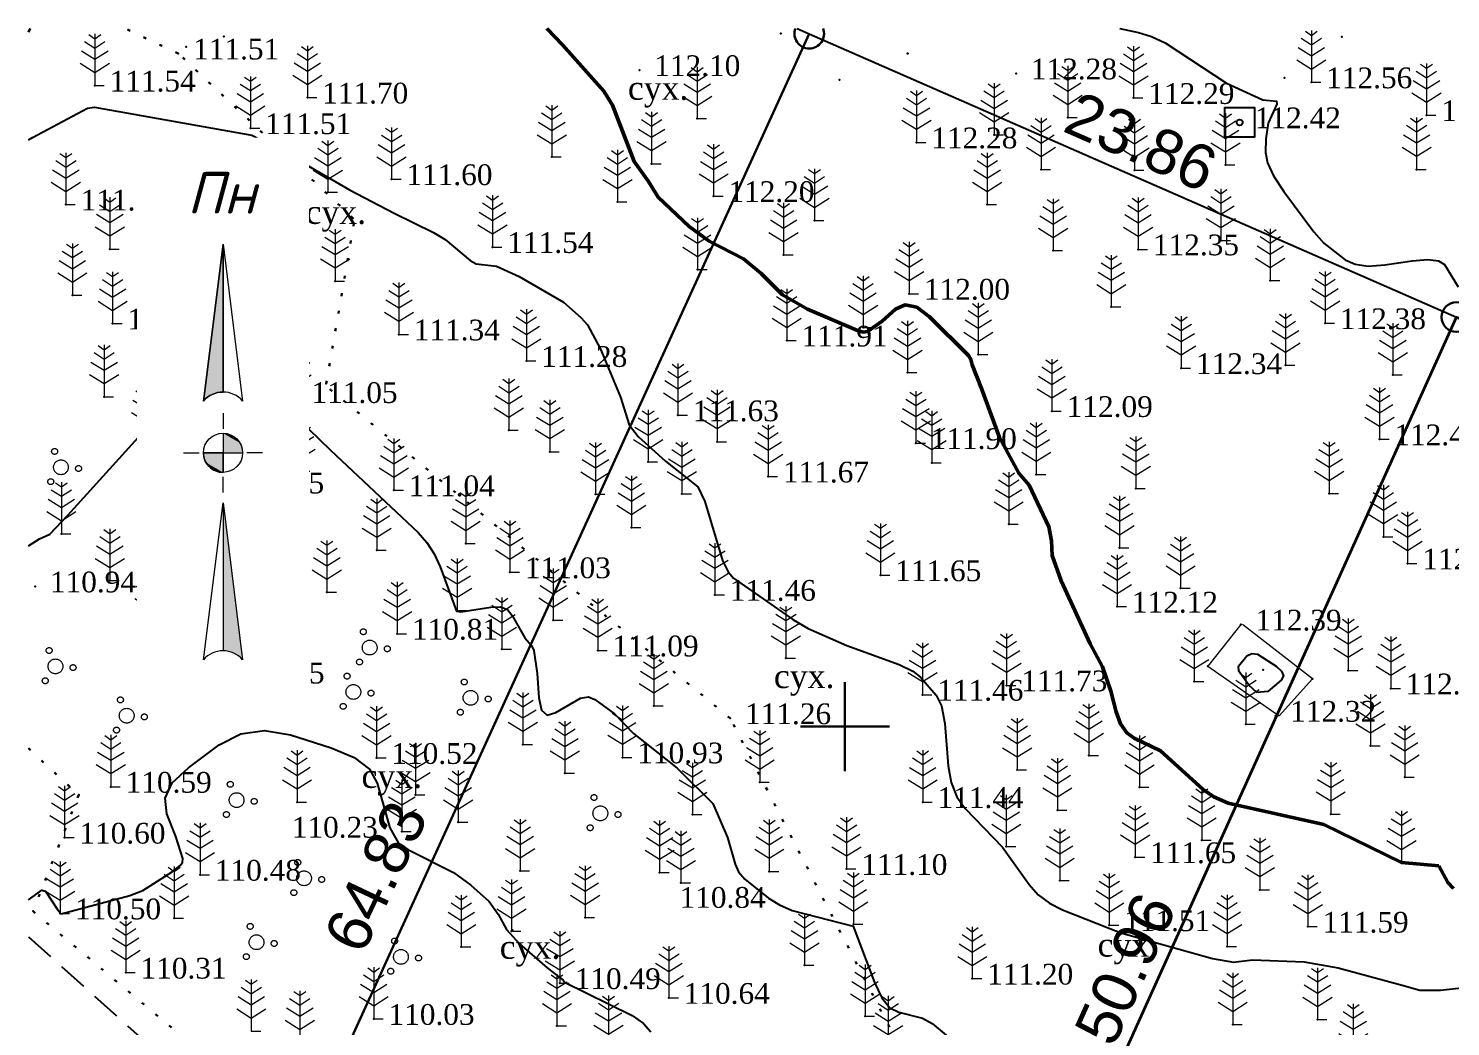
# Model space of a CAD drawing. Header units: millimetres. Extents: x 5405422.4 to 5405510.3, y 5524808.5 to 5524873.6.
# Drawn here: x 5405422.43 to 5405470.45, y 5524839.87 to 5524873.57 of the extents above; entities that cross this region are included whole.
import ezdxf
from ezdxf.enums import TextEntityAlignment as Align

# ---------------------------------------------------------------- set-up
doc = ezdxf.new("R2010")
doc.units = ezdxf.units.MM
doc.set_wipeout_variables(frame=1)
for name, pattern in [('DASHEDX2', [1.5, 1, -0.5]), ('HIDDEN', [0.5, 0, -0.5]), ('суцільна', [50, 50, 0])]:
    doc.linetypes.add(name, pattern=pattern)
for name, color, linetype, lineweight in [('#Лист (текст_ПН)', 250, 'Continuous', 0), ('#Штамп', 250, 'Continuous', 0), ('11900000', 1, 'Continuous', 30), ('Контур', 7, 'HIDDEN', 30), ('рельеф', 7, 'Continuous', 0), ('ТОЧКИ', 7, 'Continuous', 30), ('усл. знак', 7, 'суцільна', 20)]:
    doc.layers.add(name, color=color, linetype=linetype, lineweight=lineweight)
for name, color, linetype in [('SC007', 7, 'Continuous'), ('горизонтали', 42, 'Continuous'), ('дороги', 7, 'Continuous'), ('Ділянки_Межі', 10, 'Continuous'), ('надписи', 7, 'Continuous'), ('отметки', 7, 'Continuous'), ('промеры', 185, 'Continuous'), ('Растительность', 7, 'Continuous')]:
    doc.layers.add(name, color=color, linetype=linetype)
doc.styles.get("Standard").update_dxf_attribs({"font": 'arial.ttf'})
doc.styles.add('times', font='times.ttf')
doc.styles.add('Мой_Топо', font='isocpeui.ttf')
doc.linetypes.add('канава 0', pattern='A,0.9,0,["|",Standard,S=0.25,R=0,X=0,Y=0],0.1', length=1)

# ---------------------------------------------------------------- blocks, each defined once
blk = doc.blocks.new('SYMBOL902')
at = {"layer": 'SC007'}
blk.add_lwpolyline([(-1.25, -1.25), (-1.25, 1.25), (1.25, 1.25), (1.25, -1.25)], close=True, dxfattribs=at)
blk.add_circle((0, 0), 0.25, dxfattribs=at)
blk = doc.blocks.new('A$C51FE15A3')
at = {"layer": 'Растительность', "color": 94, "lineweight": 0}
for points in [[(-0.343, 1.489), (0, 1.267), (0.343, 1.489)], [(-0.201, 1.726), (0, 1.584), (0.201, 1.726)], [(0, 1.75), (0, 0), (0.319, 0)], [(-0.447, 1.172), (0, 0.895), (0.447, 1.172)], [(-0.493, 0.753), (0, 0.444), (0.493, 0.753)]]:
    blk.add_lwpolyline(points, dxfattribs=at)
blk = doc.blocks.new('A$C72385B22')
at = {"layer": 'усл. знак'}
for centre, radius in [((-0.02, 1.49), 0.25), ((0, 0), 0.625), ((-1.29, -0.64), 0.25), ((1.28, -0.76), 0.25)]:
    blk.add_circle(centre, radius, dxfattribs=at)
blk = doc.blocks.new('*U31')
at = {"color": 0}
for points in [[(-0.1125, 0), (-0.1087, -0.0291), (-0.0974, -0.0563)], [(-0.1125, 0), (-0.0974, -0.0563), (0, 0)], [(-0.0974, -0.0563), (0, -0.1125), (0, 0)], [(-0.0974, -0.0563), (-0.0795, -0.0795), (-0.0563, -0.0974)], [(-0.0974, -0.0563), (-0.0563, -0.0974), (0, -0.1125)], [(-0.0563, -0.0974), (-0.0291, -0.1087), (0, -0.1125)]]:
    blk.add_solid(points, dxfattribs=at)
blk = doc.blocks.new('*U32')
at = {"color": 0}
for points in [[(0, 0), (0.0974, 0.0563), (0, 0.1125)], [(0.0974, 0.0563), (0.0291, 0.1087), (0, 0.1125)], [(0.0974, 0.0563), (0.0563, 0.0974), (0.0291, 0.1087)], [(0.0974, 0.0563), (0.0795, 0.0795), (0.0563, 0.0974)], [(0, 0), (0.1125, 0), (0.0974, 0.0563)], [(0.1125, 0), (0.1087, 0.0291), (0.0974, 0.0563)]]:
    blk.add_solid(points, dxfattribs=at)
blk = doc.blocks.new('*U33')
at = {"color": 0}
for points in [[(0, -1.1363), (0.0212, -1.1378), (0, -0.288)], [(0.0212, -1.1378), (0.042, -1.1424), (0, -0.288)], [(0.042, -1.1424), (0.062, -1.1498), (0, -0.288)], [(0.062, -1.1498), (0.0806, -1.1601), (0, -0.288)], [(0.0806, -1.1601), (0.0976, -1.1729), (0, -0.288)], [(0.0976, -1.1729), (0.1126, -1.188), (0, -0.288)]]:
    blk.add_solid(points, dxfattribs=at)
blk = doc.blocks.new('*U34')
at = {"color": 0}
for points in [[(-0.1126, 0.297), (-0.0976, 0.3121), (0, 1.197)], [(-0.0976, 0.3121), (-0.0806, 0.3249), (0, 1.197)], [(-0.0806, 0.3249), (-0.062, 0.3352), (0, 1.197)], [(-0.062, 0.3352), (-0.042, 0.3426), (0, 1.197)], [(-0.042, 0.3426), (-0.0212, 0.3472), (0, 1.197)], [(-0.0212, 0.3472), (0, 0.3487), (0, 1.197)]]:
    blk.add_solid(points, dxfattribs=at)
blk = doc.blocks.new('#Північ')
at = {"color": 7}
blk.add_wipeout([(-2.901, 10.635), (2.901, 10.635), (2.901, -7.981), (-2.901, -7.981)], dxfattribs=at).dxf.layer = '#Лист (текст_ПН)'
at = {"layer": '#Лист (текст_ПН)'}
for p, q in [((-0.663, 1.748), (0, 7.043)), ((0, 7.043), (0, 2.052)), ((0, 7.043), (0.663, 1.748)), ((0, 1.337), (0, 0.807)), ((0, 0.662), (0, -0.662)), ((-1.337, 0), (-0.807, 0)), ((-0.662, 0), (0.662, 0)), ((1.337, 0), (0.807, 0)), ((0, -1.337), (0, -0.807)), ((-0.663, -6.99), (0, -1.695)), ((0, -1.695), (0.663, -6.99)), ((0, -1.695), (0, -6.686))]:
    blk.add_line(p, q, dxfattribs=at)
at = {"layer": '#Лист (текст_ПН)', "flags": 128}
for points in [[(0, 7.043), (-0.663, 1.748, -0.218585), (0, 2.052)], [(0, 0), (-0.662, 0, 0.414214), (0, -0.662)]]:
    blk.add_lwpolyline(points, format="xyb", close=True, dxfattribs=at)
at = {"layer": '#Лист (текст_ПН)'}
blk.add_circle((0, 0), 0.662, dxfattribs=at)
for centre in [(0, 1.178), (0, -7.56)]:
    blk.add_arc(centre, 0.874, 40.6798, 139.3202, dxfattribs=at)
at = {"layer": '#Лист (текст_ПН)', "xscale": 5.883850111352785, "yscale": 5.883850111352785, "zscale": 5.883850111352785}
for name in ['*U34', '*U32', '*U31', '*U33']:
    blk.add_blockref(name, (0, 0), dxfattribs=at)
at = {"layer": '#Лист (текст_ПН)', "style": 'Мой_Топо'}
blk.add_text('Пн', height=1.4, dxfattribs=at).set_placement((-1.217, 8.077))

msp = doc.modelspace()

# ---------------------------------------------------------------- linework, layer by layer
at = {"layer": '11900000', "color": 7}
for points in [[(5405450, 5524848.5, 0), (5405450, 5524851.5, 0)], [(5405450, 5524848.5, 0), (5405450, 5524851.5, 0)], [(5405448.5, 5524850, 0), (5405451.5, 5524850, 0)], [(5405448.5, 5524850, 0), (5405451.5, 5524850, 0)]]:
    msp.add_polyline3d(points, dxfattribs=at)
at = {"layer": 'горизонтали', "color": 32, "lineweight": 50}
for points in [[(5405439.936, 5524873.574, 112), (5405440.467, 5524873.022, 112), (5405441.857, 5524871.452, 112), (5405442.147, 5524870.982, 112), (5405442.887, 5524869.082, 112), (5405443.367, 5524868.402, 112), (5405443.697, 5524867.882, 112), (5405444.737, 5524866.892, 112), (5405445.417, 5524866.392, 112), (5405446.577, 5524865.792, 112), (5405447.167, 5524865.302, 112), (5405447.887, 5524864.582, 112), (5405448.737, 5524864.092, 112), (5405450.427, 5524863.372, 112), (5405450.617, 5524863.322, 112), (5405450.767, 5524863.342, 112), (5405451.257, 5524863.692, 112), (5405451.707, 5524864.092, 112), (5405452.037, 5524864.242, 112), (5405452.427, 5524864.162, 112), (5405452.857, 5524863.832, 112), (5405454.177, 5524862.532, 112), (5405454.257, 5524862.402, 112), (5405454.297, 5524862.222, 112), (5405454.617, 5524861.412, 112), (5405455.217, 5524859.762, 112), (5405455.877, 5524858.562, 112), (5405456.217, 5524858.152, 112), (5405456.887, 5524856.742, 112), (5405456.977, 5524856.272, 112), (5405456.997, 5524855.782, 112), (5405457.307, 5524854.922, 112), (5405458.287, 5524852.792, 112), (5405458.697, 5524852.022, 112), (5405458.977, 5524851.202, 112), (5405459.157, 5524850.502, 112), (5405459.307, 5524850.092, 112), (5405459.517, 5524849.792, 112), (5405459.767, 5524849.612, 112), (5405460.657, 5524849.182, 112), (5405462.097, 5524847.882, 112), (5405462.457, 5524847.632, 112), (5405462.937, 5524847.422, 112), (5405466.167, 5524846.692, 112), (5405468.797, 5524845.412, 112), (5405470.058, 5524845.296, 112)], [(5405470.058, 5524845.296, 112), (5405470.36, 5524844.74, 112), (5405470.55, 5524844.53, 112)]]:
    msp.add_polyline3d(points, dxfattribs=at)
at = {"layer": 'горизонтали', "color": 32}
for points in [[(5405459.28, 5524873.574, 112.5), (5405459.287, 5524873.572, 112.5), (5405459.917, 5524873.442, 112.5), (5405460.357, 5524873.302, 112.5), (5405460.817, 5524873.092, 112.5), (5405462.887, 5524871.732, 112.5), (5405464.117, 5524871.162, 112.5), (5405464.577, 5524871.122, 112.5), (5405464.587, 5524871.022, 112.5), (5405464.297, 5524870.372, 112.5), (5405464.217, 5524869.842, 112.5), (5405464.207, 5524869.382, 112.5), (5405464.267, 5524869.042, 112.5), (5405464.477, 5524868.602, 112.5), (5405464.817, 5524868.072, 112.5), (5405465.837, 5524866.712, 112.5), (5405466.177, 5524866.322, 112.5), (5405466.897, 5524865.762, 112.5), (5405467.227, 5524865.612, 112.5), (5405467.667, 5524865.552, 112.5), (5405468.227, 5524865.592, 112.5), (5405469.157, 5524865.732, 112.5), (5405469.687, 5524865.772, 112.5), (5405470.047, 5524865.732, 112.5), (5405470.247, 5524865.602, 112.5), (5405470.707, 5524864.852, 112.5)], [(5405422.429, 5524869.808, 111.5), (5405422.567, 5524869.892, 111.5), (5405424.427, 5524870.882, 111.5), (5405424.657, 5524870.922, 111.5), (5405429.977, 5524869.972, 111.5), (5405431.117, 5524869.372, 111.5), (5405433.267, 5524868.122, 111.5), (5405434.777, 5524867.342, 111.5), (5405436.107, 5524866.682, 111.5), (5405436.497, 5524866.452, 111.5), (5405437.347, 5524865.742, 111.5), (5405437.547, 5524865.632, 111.5), (5405438.237, 5524865.552, 111.5), (5405438.997, 5524865.202, 111.5), (5405440.497, 5524864.332, 111.5), (5405441.087, 5524863.812, 111.5), (5405441.307, 5524863.562, 111.5), (5405441.747, 5524862.742, 111.5), (5405442.427, 5524861.122, 111.5), (5405442.717, 5524860.192, 111.5), (5405443.017, 5524859.792, 111.5), (5405443.937, 5524858.962, 111.5), (5405445.037, 5524858.102, 111.5), (5405445.267, 5524857.602, 111.5), (5405445.867, 5524855.612, 111.5), (5405446.057, 5524855.232, 111.5), (5405446.237, 5524855.012, 111.5), (5405448.237, 5524853.622, 111.5), (5405448.757, 5524853.312, 111.5), (5405450.067, 5524852.742, 111.5), (5405451.837, 5524852.102, 111.5), (5405452.297, 5524851.872, 111.5), (5405452.557, 5524851.672, 111.5), (5405453.077, 5524851.062, 111.5), (5405453.257, 5524850.702, 111.5), (5405453.377, 5524850.112, 111.5), (5405453.487, 5524848.682, 111.5), (5405453.587, 5524848.112, 111.5), (5405453.777, 5524847.632, 111.5), (5405454.057, 5524847.232, 111.5), (5405455.317, 5524845.932, 111.5), (5405456.227, 5524844.672, 111.5), (5405456.527, 5524844.322, 111.5), (5405456.907, 5524844.042, 111.5), (5405457.347, 5524843.812, 111.5), (5405459.317, 5524843.042, 111.5), (5405462.417, 5524842.172, 111.5), (5405463.117, 5524842.052, 111.5), (5405463.767, 5524842.122, 111.5), (5405465.507, 5524842.062, 111.5), (5405466.657, 5524841.852, 111.5), (5405468.817, 5524841.272, 111.5), (5405469.417, 5524841.102, 111.5), (5405470.107, 5524841.102, 111.5), (5405471.427, 5524841.252, 111.5)], [(5405422.429, 5524856.1, 111), (5405422.807, 5524856.342, 111), (5405423.147, 5524856.502, 111), (5405423.757, 5524857.142, 111), (5405426.357, 5524860.012, 111), (5405427.267, 5524861.212, 111), (5405427.657, 5524861.542, 111), (5405427.937, 5524861.622, 111), (5405428.677, 5524861.702, 111), (5405428.917, 5524861.762, 111), (5405429.127, 5524861.762, 111), (5405429.757, 5524861.542, 111), (5405430.707, 5524861.092, 111), (5405431.137, 5524860.792, 111), (5405432.627, 5524859.332, 111), (5405435.587, 5524856.552, 111), (5405435.877, 5524856.222, 111), (5405436.127, 5524855.832, 111), (5405436.327, 5524855.392, 111), (5405436.887, 5524853.902, 111), (5405437.027, 5524853.872, 111), (5405438.047, 5524854.032, 111), (5405438.367, 5524854.042, 111), (5405438.607, 5524853.952, 111), (5405438.767, 5524853.752, 111), (5405439.187, 5524853.002, 111), (5405439.417, 5524852.742, 111), (5405439.497, 5524852.572, 111), (5405439.607, 5524851.792, 111), (5405439.667, 5524850.972, 111), (5405439.757, 5524850.562, 111), (5405439.947, 5524850.392, 111), (5405440.237, 5524850.482, 111), (5405441.067, 5524850.962, 111), (5405441.337, 5524851.002, 111), (5405441.557, 5524850.922, 111), (5405442.217, 5524850.432, 111), (5405442.857, 5524849.772, 111), (5405444.337, 5524848.602, 111), (5405445.537, 5524847.402, 111), (5405446.037, 5524846.262, 111), (5405446.297, 5524845.362, 111), (5405446.407, 5524845.102, 111), (5405446.617, 5524844.852, 111), (5405447.417, 5524844.212, 111), (5405447.787, 5524843.982, 111), (5405448.217, 5524843.792, 111), (5405450.277, 5524843.262, 111), (5405450.997, 5524841.362, 111), (5405451.247, 5524840.842, 111), (5405451.517, 5524840.512, 111), (5405451.817, 5524840.362, 111), (5405452.617, 5524840.162, 111), (5405452.947, 5524839.972, 111), (5405454.227, 5524838.912, 111)], [(5405422.429, 5524844.15, 110.5), (5405422.877, 5524844.482, 110.5), (5405423.007, 5524844.442, 110.5), (5405423.407, 5524843.822, 110.5), (5405423.537, 5524843.682, 110.5), (5405425.857, 5524844.302, 110.5), (5405426.287, 5524844.472, 110.5), (5405427.287, 5524845.102, 110.5), (5405427.547, 5524845.312, 110.5), (5405427.627, 5524845.412, 110.5), (5405427.637, 5524845.552, 110.5), (5405427.407, 5524846.292, 110.5), (5405427.097, 5524847.062, 110.5), (5405427.047, 5524847.582, 110.5), (5405427.287, 5524848.102, 110.5), (5405427.837, 5524848.612, 110.5), (5405428.867, 5524849.382, 110.5), (5405429.597, 5524849.762, 110.5), (5405430.397, 5524849.872, 110.5), (5405431.277, 5524849.722, 110.5), (5405432.647, 5524849.282, 110.5), (5405433.427, 5524848.962, 110.5), (5405433.947, 5524848.562, 110.5), (5405434.207, 5524848.092, 110.5), (5405434.627, 5524846.582, 110.5), (5405434.927, 5524846.062, 110.5), (5405435.237, 5524845.852, 110.5), (5405436.787, 5524845.072, 110.5), (5405437.367, 5524844.652, 110.5), (5405437.987, 5524844.102, 110.5), (5405438.287, 5524843.672, 110.5), (5405438.567, 5524843.152, 110.5), (5405439.007, 5524842.672, 110.5), (5405439.947, 5524841.862, 110.5), (5405440.487, 5524841.442, 110.5), (5405440.527, 5524841.372, 110.5), (5405442.817, 5524840.242, 110.5), (5405443.197, 5524839.972, 110.5), (5405443.447, 5524839.692, 110.5)]]:
    msp.add_polyline3d(points, dxfattribs=at)
msp.add_polyline3d([(5405463.907, 5524851.152, 112), (5405463.637, 5524851.402, 112), (5405463.297, 5524851.872, 112), (5405463.287, 5524852.042, 112), (5405463.577, 5524852.392, 112), (5405463.737, 5524852.472, 112), (5405463.937, 5524852.452, 112), (5405464.557, 5524852.042, 112), (5405464.747, 5524851.872, 112), (5405464.807, 5524851.712, 112), (5405464.737, 5524851.572, 112), (5405464.277, 5524851.182, 112), (5405463.907, 5524851.152, 112)], close=True, dxfattribs=at)
at = {"layer": 'дороги', "color": 7, "linetype": 'DASHEDX2', "elevation": 111.172}
msp.add_lwpolyline([(5405422.429, 5524842.906), (5405435.343, 5524831.304), (5405459.049, 5524812.123), (5405463.692, 5524808.467)], dxfattribs=at)
at = {"layer": 'Ділянки_Межі'}
for points in [[(5405422.485, 5524873.574), (5405422.429, 5524873.451)], [(5405448.387, 5524873.574), (5405448.794, 5524873.396), (5405422.429, 5524815.566)], [(5405422.429, 5524873.451), (5405422.485, 5524873.574)], [(5405422.429, 5524815.566), (5405448.794, 5524873.396), (5405470.648, 5524863.828), (5405449.693, 5524817.372), (5405442.13, 5524813.79), (5405422.429, 5524814.392)]]:
    msp.add_lwpolyline(points, dxfattribs=at)
at = {"layer": 'Ділянки_Межі', "lineweight": 25}
msp.add_lwpolyline([(5405448.387, 5524873.574), (5405448.794, 5524873.396), (5405470.648, 5524863.828), (5405492.553, 5524854.238), (5405510.334, 5524846.453)], dxfattribs=at)
at = {"layer": 'Ділянки_Межі', "lineweight": 35}
msp.add_lwpolyline([(5405449.693, 5524817.372), (5405470.648, 5524863.828), (5405492.553, 5524854.238), (5405475.979, 5524817.883), (5405460.69, 5524822.58)], close=True, dxfattribs=at)
at = {"layer": 'Контур', "color": 7, "linetype": 'HIDDEN'}
for points, elevation in [([(5405433.387, 5524867.171), (5405427.49, 5524872.728), (5405425.689, 5524873.574)], 111.426), ([(5405432.486, 5524861.581), (5405433.451, 5524867.171)], 110.314), ([(5405446.127, 5524850.285), (5405432.486, 5524861.491)], 110.314), ([(5405451.778, 5524839.318), (5405446.127, 5524850.285)], 110.314), ([(5405422.429, 5524849.271), (5405424.125, 5524847.693), (5405422.583, 5524843.766), (5405434.72, 5524833.576), (5405446.951, 5524832.197), (5405449.673, 5524833.49)], 111.426)]:
    msp.add_lwpolyline(points, dxfattribs=dict(at, elevation=elevation))
at = {"layer": 'отметки', "color": 7}
for p in [(5405427.753, 5524872.95, 111.591), (5405429.027, 5524873.298, 111.618), (5405447.834, 5524873.405, 112.287), (5405466.775, 5524873.291, 112.844), (5405427.49, 5524872.728, 111.508), (5405452.114, 5524872.732, 112.228), (5405452.125, 5524872.728, 112.22), (5405443.061, 5524872.167, 112.103), (5405455.779, 5524872.054, 112.284), (5405424.67, 5524871.645, 111.537), (5405449.82, 5524871.843, 112.239), (5405464.848, 5524871.91, 112.578), (5405465.751, 5524871.756, 112.563), (5405431.847, 5524871.24, 111.704), (5405459.746, 5524871.227, 112.285), (5405457.524, 5524870.565, 112.27), (5405469.638, 5524870.645, 112.736), (5405429.922, 5524870.207, 111.511), (5405445.012, 5524870.531, 112.142), (5405452.417, 5524869.726, 112.277), (5405455.039, 5524869.978, 112.247), (5405440.101, 5524869.234, 111.782), (5405443.472, 5524869.007, 112.048), (5405456.622, 5524868.809, 112.331), (5405459.776, 5524868.785, 112.336), (5405462.853, 5524868.964, 112.443), (5405469.305, 5524868.815, 112.717), (5405434.691, 5524868.485, 111.598), (5405432.541, 5524868.041, 111.458), (5405442.318, 5524867.723, 111.847), (5405445.566, 5524867.914, 112.202), (5405423.692, 5524867.628, 111.329), (5405454.804, 5524867.627, 112.234), (5405433.387, 5524867.171, 111.426), (5405448.971, 5524867.089, 112.138), (5405462.697, 5524866.41, 112.401), (5405425.176, 5524866.127, 111.26), (5405438.101, 5524866.195, 111.54), (5405447.929, 5524865.936, 112.094), (5405457.031, 5524866.076, 112.256), (5405459.9, 5524866.116, 112.355), (5405445.024, 5524865.434, 111.861), (5405432.785, 5524865.043, 111.374), (5405464.363, 5524865.061, 112.386), (5405423.913, 5524864.568, 111.228), (5405452.168, 5524864.619, 112.005), (5405458.996, 5524864.175, 112.326), (5405425.271, 5524863.611, 111.216), (5405450.613, 5524863.474, 112.014), (5405466.214, 5524863.621, 112.381), (5405434.94, 5524863.243, 111.339), (5405448.034, 5524863.037, 111.913), (5405429.073, 5524862.634, 111.095), (5405454.505, 5524862.561, 112.012), (5405439.244, 5524862.347, 111.282), (5405452.113, 5524861.955, 111.899), (5405461.355, 5524862.106, 112.336), (5405464.878, 5524862.202, 112.494), (5405432.486, 5524861.581, 111.145), (5405468.502, 5524861.877, 112.406), (5405424.986, 5524861.14, 111.101), (5405428.148, 5524861.231, 110.96), (5405431.487, 5524861.129, 111.046), (5405429.308, 5524860.582, 110.859), (5405444.362, 5524860.513, 111.633), (5405456.989, 5524860.657, 112.088), (5405438.652, 5524860.007, 111.207), (5405426.4, 5524859.855, 110.994), (5405445.683, 5524859.621, 111.65), (5405452.397, 5524859.573, 111.904), (5405468.054, 5524859.702, 112.482), (5405440.037, 5524859.283, 111.279), (5405431.616, 5524858.621, 110.888), (5405443.357, 5524858.942, 111.465), (5405452.93, 5524858.91, 111.894), (5405429.008, 5524858.074, 110.845), (5405447.406, 5524858.445, 111.673), (5405456.462, 5524858.518, 112.022), (5405434.77, 5524857.982, 111.043), (5405441.579, 5524857.847, 111.335), (5405444.495, 5524857.866, 111.449), (5405459.824, 5524858.042, 112.2), (5405466.35, 5524857.872, 112.425), (5405442.789, 5524856.723, 111.379), (5405455.531, 5524856.841, 111.924), (5405423.54, 5524856.51, 110.984), (5405437.194, 5524856.184, 111.071), (5405468.183, 5524856.414, 112.422), (5405431.211, 5524855.968, 110.683), (5405434.189, 5524855.954, 110.881), (5405459.27, 5524856.038, 112.118), (5405438.689, 5524855.213, 111.034), (5405468.999, 5524855.508, 112.451), (5405422.654, 5524854.735, 110.938), (5405425.178, 5524854.93, 110.819), (5405451.198, 5524855.113, 111.652), (5405432.507, 5524854.539, 110.785), (5405445.612, 5524854.451, 111.459), (5405461.336, 5524854.672, 112.28), (5405427.948, 5524854.125, 110.695), (5405436.905, 5524853.925, 111.003), (5405459.19, 5524854.052, 112.121), (5405426.518, 5524853.571, 110.726), (5405440.153, 5524853.595, 111.065), (5405463.366, 5524853.447, 112.39), (5405429.426, 5524853.049, 110.535), (5405434.88, 5524853.137, 110.814), (5405438.417, 5524852.611, 110.953), (5405441.651, 5524852.574, 111.087), (5405448.007, 5524852.314, 111.436), (5405462.254, 5524852.048, 112.289), (5405464.123, 5524851.92, 111.697), (5405466.999, 5524851.9, 112.378), (5405429.021, 5524851.658, 110.653), (5405455.455, 5524851.394, 111.73), (5405461.798, 5524851.52, 112.36), (5405465.786, 5524851.619, 112.313), (5405452.619, 5524851.077, 111.458), (5405468.438, 5524851.292, 112.328), (5405443.546, 5524850.699, 111.095), (5405446.127, 5524850.285, 111.257), (5405463.539, 5524850.079, 112.384), (5405464.535, 5524850.368, 112.316), (5405434.185, 5524848.943, 110.518), (5405439.127, 5524849.4, 110.973), (5405442.488, 5524848.963, 110.933), (5405458.24, 5524849.024, 111.838), (5405467.751, 5524849.348, 112.317), (5405455.817, 5524848.537, 111.64), (5405425.211, 5524847.971, 110.592), (5405440.545, 5524848.433, 110.839), (5405447.123, 5524848.125, 111.167), (5405468.902, 5524848.291, 112.341), (5405424.125, 5524847.693, 110.581), (5405435.499, 5524847.7, 110.635), (5405459.946, 5524847.956, 111.797), (5405431.499, 5524847.456, 110.226), (5405444.849, 5524847.034, 110.921), (5405452.626, 5524847.454, 111.442), (5405457.173, 5524847.186, 111.659), (5405466.405, 5524847.047, 112.05), (5405436.942, 5524846.772, 110.637), (5405423.649, 5524846.252, 110.596), (5405435.036, 5524846.462, 110.538), (5405462.049, 5524846.171, 111.808), (5405455.45, 5524845.952, 111.509), (5405459.804, 5524845.592, 111.654), (5405439.035, 5524845.128, 110.652), (5405447.447, 5524845.115, 111.084), (5405450.054, 5524845.194, 111.098), (5405468.794, 5524845.404, 112), (5405428.224, 5524844.999, 110.481), (5405443.744, 5524845.081, 110.841), (5405444.464, 5524844.73, 110.844), (5405457.253, 5524844.806, 111.579), (5405464.014, 5524844.492, 111.67), (5405422.583, 5524843.766, 110.451), (5405423.502, 5524843.695, 110.501), (5405427.35, 5524843.53, 110.457), (5405441.228, 5524843.556, 110.611), (5405450.285, 5524843.327, 111.002), (5405458.928, 5524843.297, 111.509), (5405465.629, 5524843.247, 111.587), (5405438.742, 5524843.094, 110.518), (5405438.779, 5524843.134, 110.518), (5405437.046, 5524842.564, 110.314), (5405462.907, 5524842.572, 111.532), (5405448.634, 5524841.946, 110.876), (5405425.713, 5524841.695, 110.306), (5405440.375, 5524841.341, 110.492), (5405454.302, 5524841.492, 111.203), (5405444.056, 5524840.843, 110.644), (5405434.087, 5524840.132, 110.033), (5405440.277, 5524839.898, 110.509), (5405450.681, 5524840.222, 110.954), (5405463.094, 5524839.94, 111.384), (5405465.96, 5524840.112, 111.354)]:
    msp.add_point(p, dxfattribs=at)
at = {"layer": 'рельеф', "color": 7, "linetype": 'канава 0', "ltscale": 0.4, "elevation": 112.39}
msp.add_lwpolyline([(5405463.366, 5524853.447), (5405462.254, 5524852.048), (5405464.663, 5524850.368), (5405465.786, 5524851.619), (5405463.43, 5524853.447)], dxfattribs=at)
at = {"layer": 'ТОЧКИ'}
msp.add_circle((5405470.648, 5524863.828), 0.5, dxfattribs=at)
for start, end in [(159.0803, 269.9806), (270.0194, 20.9197)]:
    msp.add_arc((5405448.794, 5524873.396), 0.5, start, end, dxfattribs=at)

# ---------------------------------------------------------------- block references
at = {"layer": 'отметки', "color": 7, "xscale": 0.400000000372529, "yscale": 0.400000000372529, "zscale": 0.400000000372529}
msp.add_blockref('SYMBOL902', (5405463.33, 5524870.4, 112.42), dxfattribs=at)
at = {"layer": 'Растительность', "color": 7}
for p in [(5405465.751, 5524871.756, 112.563), (5405424.67, 5524871.645, 111.537), (5405431.847, 5524871.24, 111.704), (5405459.746, 5524871.227, 112.285), (5405445.012, 5524870.531, 112.142), (5405457.524, 5524870.565, 112.27), (5405469.638, 5524870.645, 112.736), (5405429.922, 5524870.207, 111.511), (5405455.039, 5524869.978, 112.247), (5405452.417, 5524869.726, 112.277), (5405440.101, 5524869.234, 111.782), (5405443.472, 5524869.007, 112.048), (5405456.622, 5524868.809, 112.331), (5405462.853, 5524868.964, 112.443), (5405469.305, 5524868.815, 112.717), (5405434.691, 5524868.485, 111.598), (5405459.776, 5524868.785, 112.336), (5405432.541, 5524868.041, 111.458), (5405445.566, 5524867.914, 112.202), (5405423.692, 5524867.628, 111.329), (5405442.318, 5524867.723, 111.847), (5405454.804, 5524867.627, 112.234), (5405448.971, 5524867.089, 112.138), (5405462.697, 5524866.41, 112.401), (5405425.176, 5524866.127, 111.26), (5405438.101, 5524866.195, 111.54), (5405447.929, 5524865.936, 112.094), (5405457.031, 5524866.076, 112.256), (5405459.9, 5524866.116, 112.355), (5405445.024, 5524865.434, 111.861), (5405432.785, 5524865.043, 111.374), (5405464.363, 5524865.061, 112.386), (5405423.913, 5524864.568, 111.228), (5405452.168, 5524864.619, 112.005), (5405458.996, 5524864.175, 112.326), (5405425.271, 5524863.611, 111.216), (5405466.214, 5524863.621, 112.381), (5405434.94, 5524863.243, 111.339), (5405448.034, 5524863.037, 111.913), (5405450.613, 5524863.474, 112.014), (5405429.073, 5524862.634, 111.095), (5405454.505, 5524862.561, 112.012), (5405439.244, 5524862.347, 111.282), (5405461.355, 5524862.106, 112.336), (5405464.878, 5524862.202, 112.494), (5405452.113, 5524861.955, 111.899), (5405468.502, 5524861.877, 112.406), (5405424.986, 5524861.14, 111.101), (5405428.148, 5524861.231, 110.96), (5405431.487, 5524861.129, 111.046), (5405456.989, 5524860.657, 112.088), (5405429.308, 5524860.582, 110.859), (5405444.362, 5524860.513, 111.633), (5405426.4, 5524859.855, 110.994), (5405438.652, 5524860.007, 111.207), (5405468.054, 5524859.702, 112.482), (5405440.037, 5524859.283, 111.279), (5405445.683, 5524859.621, 111.65), (5405452.397, 5524859.573, 111.904), (5405443.357, 5524858.942, 111.465), (5405452.93, 5524858.91, 111.894), (5405431.616, 5524858.621, 110.888), (5405447.406, 5524858.445, 111.673), (5405456.462, 5524858.518, 112.022), (5405429.008, 5524858.074, 110.845), (5405434.77, 5524857.982, 111.043), (5405441.579, 5524857.847, 111.335), (5405444.495, 5524857.866, 111.449), (5405459.824, 5524858.042, 112.2), (5405466.35, 5524857.872, 112.425), (5405455.531, 5524856.841, 111.924), (5405423.54, 5524856.51, 110.984), (5405442.789, 5524856.723, 111.379), (5405468.183, 5524856.414, 112.422), (5405431.211, 5524855.968, 110.683), (5405434.189, 5524855.954, 110.881), (5405437.194, 5524856.184, 111.071), (5405459.27, 5524856.038, 112.118), (5405468.999, 5524855.508, 112.451), (5405425.178, 5524854.93, 110.819), (5405438.689, 5524855.213, 111.034), (5405451.198, 5524855.113, 111.652), (5405432.507, 5524854.539, 110.785), (5405445.612, 5524854.451, 111.459), (5405461.336, 5524854.672, 112.28), (5405427.948, 5524854.125, 110.695), (5405436.905, 5524853.925, 111.003), (5405459.19, 5524854.052, 112.121), (5405426.518, 5524853.571, 110.726), (5405440.153, 5524853.595, 111.065), (5405429.426, 5524853.049, 110.535), (5405434.88, 5524853.137, 110.814), (5405438.417, 5524852.611, 110.953), (5405441.651, 5524852.574, 111.087), (5405448.007, 5524852.314, 111.436), (5405429.021, 5524851.658, 110.653), (5405461.798, 5524851.52, 112.36), (5405466.999, 5524851.9, 112.378), (5405452.619, 5524851.077, 111.458), (5405455.455, 5524851.394, 111.73), (5405468.438, 5524851.292, 112.328), (5405443.546, 5524850.699, 111.095), (5405463.539, 5524850.079, 112.384), (5405439.127, 5524849.4, 110.973), (5405467.751, 5524849.348, 112.317), (5405434.185, 5524848.943, 110.518), (5405442.488, 5524848.963, 110.933), (5405458.24, 5524849.024, 111.838), (5405440.545, 5524848.433, 110.839), (5405455.817, 5524848.537, 111.64), (5405468.902, 5524848.291, 112.341), (5405425.211, 5524847.971, 110.592), (5405435.499, 5524847.7, 110.635), (5405447.123, 5524848.125, 111.167), (5405459.946, 5524847.956, 111.797), (5405431.499, 5524847.456, 110.226), (5405452.626, 5524847.454, 111.442), (5405457.173, 5524847.186, 111.659), (5405436.942, 5524846.772, 110.637), (5405444.849, 5524847.034, 110.921), (5405466.405, 5524847.047, 112.05), (5405423.649, 5524846.252, 110.596), (5405435.036, 5524846.462, 110.538), (5405455.45, 5524845.952, 111.509), (5405462.049, 5524846.171, 111.808), (5405459.804, 5524845.592, 111.654), (5405468.794, 5524845.404, 112), (5405428.224, 5524844.999, 110.481), (5405439.035, 5524845.128, 110.652), (5405443.744, 5524845.081, 110.841), (5405447.447, 5524845.115, 111.084), (5405450.054, 5524845.194, 111.098), (5405457.253, 5524844.806, 111.579), (5405444.464, 5524844.73, 110.844), (5405464.014, 5524844.492, 111.67), (5405423.502, 5524843.695, 110.501), (5405427.35, 5524843.53, 110.457), (5405441.228, 5524843.556, 110.611), (5405438.742, 5524843.094, 110.518), (5405450.285, 5524843.327, 111.002), (5405458.928, 5524843.297, 111.509), (5405465.629, 5524843.247, 111.587), (5405437.046, 5524842.564, 110.314), (5405462.907, 5524842.572, 111.532), (5405448.634, 5524841.946, 110.876), (5405425.713, 5524841.695, 110.306), (5405454.302, 5524841.492, 111.203), (5405440.375, 5524841.341, 110.492), (5405444.056, 5524840.843, 110.644), (5405434.087, 5524840.132, 110.033), (5405450.681, 5524840.222, 110.954), (5405465.96, 5524840.112, 111.354), (5405429.955, 5524839.717, 110.236), (5405440.277, 5524839.898, 110.509), (5405463.094, 5524839.94, 111.384), (5405431.592, 5524839.335, 110.037), (5405442.017, 5524839.171, 110.313), (5405451.463, 5524839.16, 110.872), (5405467.167, 5524838.889, 111.297)]:
    msp.add_blockref('A$C51FE15A3', p, dxfattribs=at)
at = {"layer": 'усл. знак', "color": 7, "linetype": 'суцільна', "lineweight": 13, "xscale": 0.3999999998750298, "yscale": 0.3999999998750298, "zscale": 0.3999999998750298, "rotation": 265.3647753868261}
for p in [(5405426.916, 5524868.584), (5405429.879, 5524865.808), (5405423.526, 5524858.758), (5405428.089, 5524857.234), (5405433.953, 5524852.67), (5405423.341, 5524852.035), (5405433.402, 5524851.172), (5405437.359, 5524850.973), (5405425.748, 5524850.37), (5405429.458, 5524847.519), (5405441.742, 5524847.073), (5405431.736, 5524844.88), (5405430.131, 5524842.721), (5405435.007, 5524842.228)]:
    msp.add_blockref('A$C72385B22', p, dxfattribs=at)

# ---------------------------------------------------------------- texts
at = {"layer": 'надписи', "color": 7, "style": 'times'}
for p in [(5405442.67, 5524871.966, 111.861), (5405429.527, 5524870.072, 111.861), (5405431.786, 5524867.776, 111.861), (5405447.601, 5524852.104, 111.861), (5405433.675, 5524848.733, 111.861), (5405438.343, 5524842.962, 111.861), (5405458.532, 5524843.035, 111.861)]:
    msp.add_text('сух.', height=0.8, dxfattribs=at).set_placement(p, align=Align.TOP_LEFT)
at = {"layer": 'отметки', "color": 7, "style": 'times'}
for s, p in [('111.51', (5405427.99, 5524873.228, 111.508)), ('112.10', (5405443.561, 5524872.667, 112.103)), ('112.28', (5405456.279, 5524872.554, 112.284)), ('111.54', (5405425.17, 5524872.145, 111.537)), ('112.56', (5405466.251, 5524872.256, 112.563)), ('111.70', (5405432.347, 5524871.74, 111.704)), ('112.29', (5405460.246, 5524871.727, 112.285)), ('112.74', (5405470.138, 5524871.145, 112.736)), ('111.51', (5405430.422, 5524870.707, 111.511)), ('112.42', (5405463.84, 5524870.906, 112.422)), ('112.42', (5405463.84, 5524870.906, 112.422)), ('112.28', (5405452.917, 5524870.226, 112.277)), ('111.60', (5405435.191, 5524868.985, 111.598)), ('112.20', (5405446.066, 5524868.414, 112.202)), ('111.33', (5405424.192, 5524868.128, 111.329)), ('111.54', (5405438.601, 5524866.695, 111.54)), ('112.35', (5405460.4, 5524866.616, 112.355)), ('112.00', (5405452.668, 5524865.119, 112.005)), ('111.22', (5405425.771, 5524864.111, 111.216)), ('112.38', (5405466.714, 5524864.121, 112.381)), ('111.34', (5405435.44, 5524863.743, 111.339)), ('111.91', (5405448.534, 5524863.537, 111.913)), ('111.28', (5405439.744, 5524862.847, 111.282)), ('112.34', (5405461.855, 5524862.606, 112.336)), ('111.05', (5405431.987, 5524861.629, 111.046)), ('111.63', (5405444.862, 5524861.013, 111.633)), ('112.09', (5405457.489, 5524861.157, 112.088)), ('110.99', (5405426.9, 5524860.355, 110.994)), ('111.90', (5405452.897, 5524860.073, 111.904)), ('112.48', (5405468.554, 5524860.202, 112.482)), ('110.85', (5405429.508, 5524858.574, 110.845)), ('111.67', (5405447.906, 5524858.945, 111.673)), ('111.04', (5405435.27, 5524858.482, 111.043)), ('111.03', (5405439.189, 5524855.713, 111.034)), ('112.45', (5405469.499, 5524856.008, 112.451)), ('110.94', (5405423.154, 5524855.235, 110.938)), ('111.65', (5405451.698, 5524855.613, 111.652)), ('111.46', (5405446.112, 5524854.951, 111.459)), ('112.12', (5405459.69, 5524854.552, 112.121)), ('112.39', (5405463.866, 5524853.947, 112.39)), ('110.81', (5405435.38, 5524853.637, 110.814)), ('111.09', (5405442.151, 5524853.074, 111.087)), ('110.65', (5405429.521, 5524852.158, 110.653)), ('111.73', (5405455.955, 5524851.894, 111.73)), ('111.46', (5405453.119, 5524851.577, 111.458)), ('112.33', (5405468.938, 5524851.792, 112.328)), ('112.32', (5405465.035, 5524850.868, 112.316)), ('111.26', (5405446.627, 5524850.785, 111.257)), ('110.52', (5405434.685, 5524849.443, 110.518)), ('110.93', (5405442.988, 5524849.463, 110.933)), ('110.59', (5405425.711, 5524848.471, 110.592)), ('111.44', (5405453.126, 5524847.954, 111.442)), ('110.60', (5405424.149, 5524846.752, 110.596)), ('110.23', (5405431.321, 5524846.953, 110.226)), ('111.65', (5405460.304, 5524846.092, 111.654)), ('111.10', (5405450.554, 5524845.694, 111.098)), ('110.48', (5405428.724, 5524845.499, 110.481)), ('110.50', (5405424.002, 5524844.195, 110.501)), ('110.84', (5405444.416, 5524844.583, 110.844)), ('111.51', (5405459.428, 5524843.797, 111.509)), ('111.59', (5405466.129, 5524843.747, 111.587)), ('110.31', (5405426.213, 5524842.195, 110.306)), ('110.49', (5405440.875, 5524841.841, 110.492)), ('111.20', (5405454.802, 5524841.992, 111.203)), ('110.64', (5405444.556, 5524841.343, 110.644)), ('110.03', (5405434.587, 5524840.632, 110.033))]:
    msp.add_text(s, height=0.7, dxfattribs=at).set_placement(p, align=Align.TOP_LEFT)
at = {"layer": 'промеры', "char_height": 1.5, "attachment_point": 1}
for s, insert, rotation in [('23.86', (5405457.903, 5524871.498), 336.3558), ('64.83', (5405432.356, 5524842.892), 64.7393), ('50.96', (5405457.702, 5524839.749), 65.722)]:
    msp.add_mtext(s, dxfattribs=dict(at, insert=insert, rotation=rotation))

# ---------------------------------------------------------------- next in the draw order: block references
at = {"layer": '#Штамп'}
msp.add_blockref('#Північ', (5405428.999, 5524859.247, 107.186), dxfattribs=at)

doc.saveas('drawing.dxf')
